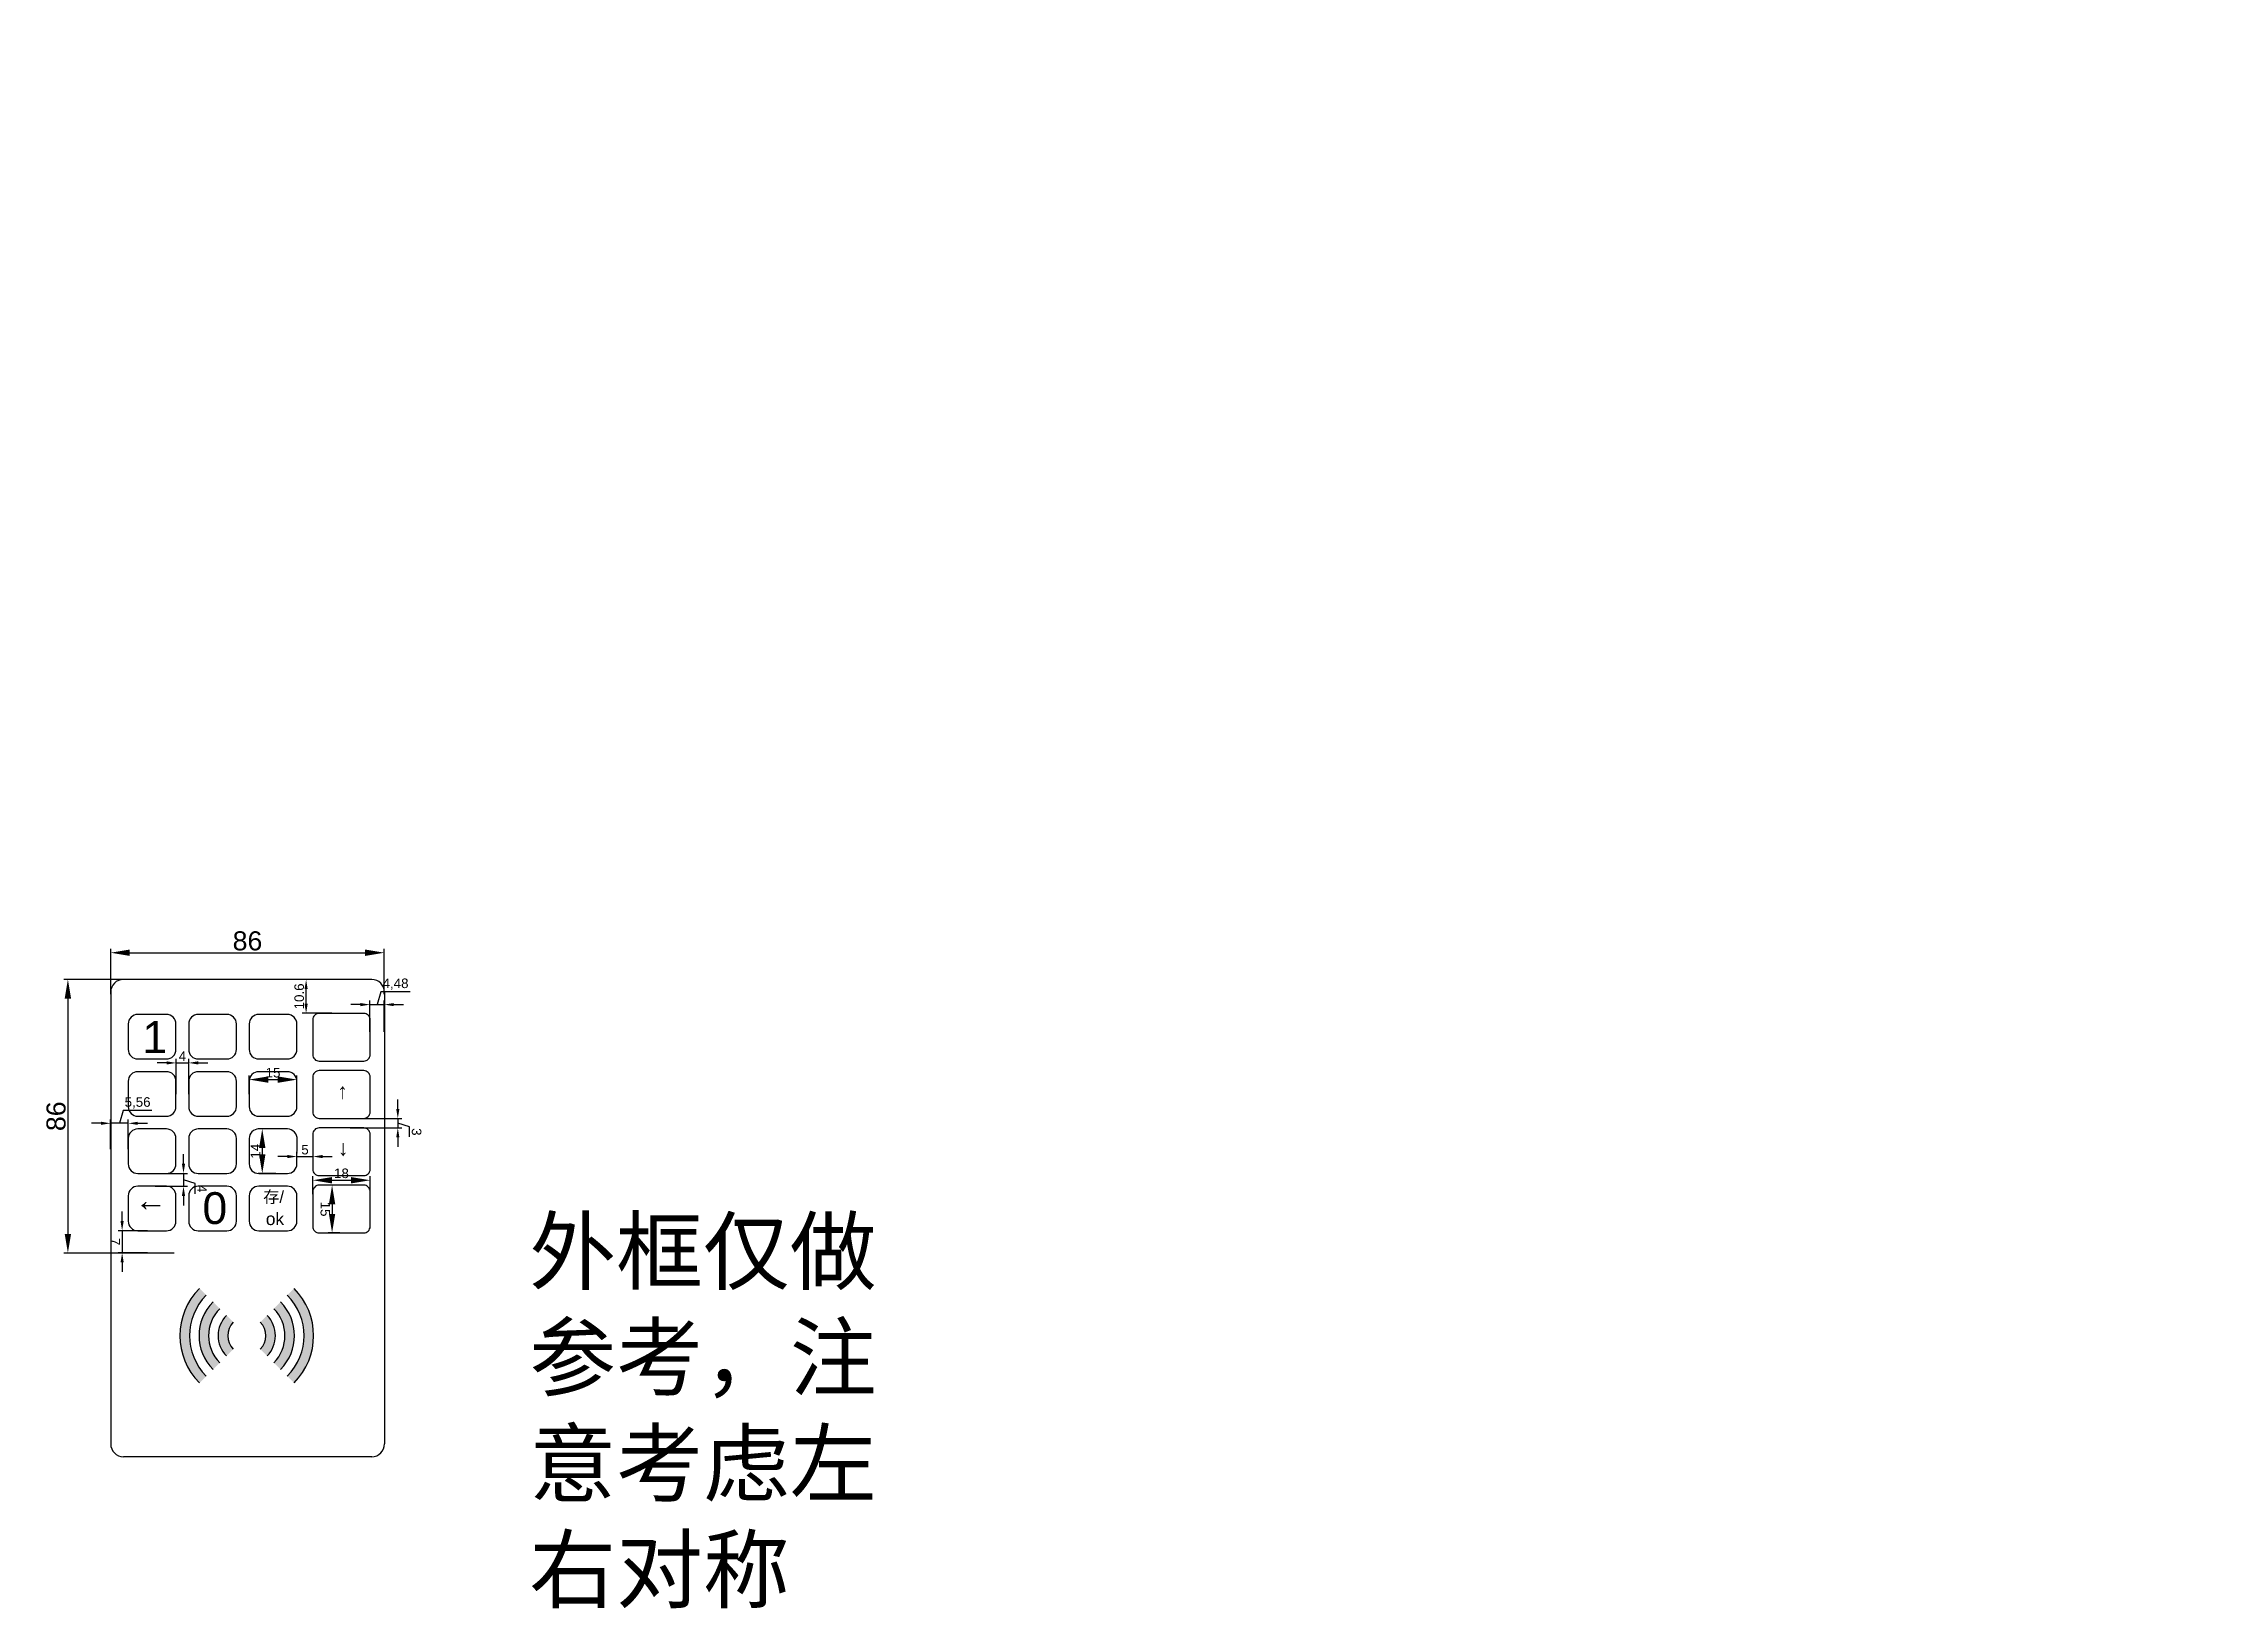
# Model space of a CAD drawing. Header units: millimetres. Extents: x 21101 to 21786, y 22818 to 23310.
import ezdxf

# ---------------------------------------------------------------- set-up
doc = ezdxf.new("R2010")
doc.units = ezdxf.units.MM
doc.styles.get("Standard").update_dxf_attribs({"font": 'arial.ttf'})
doc.dimstyles.new('ISO-25', dxfattribs={"dimtxt": 20, "dimasz": 40, "dimexe": 1.25, "dimexo": 1.25, "dimtad": 2, "dimtxsty": 'Standard', "dimcen": 0, "dimclrd": 1, "dimclre": 3, "dimclrt": 3, "dimadec": 0, "dimazin": 0, "dimtfac": 1, "dimtmove": 1, "dimatfit": 3, "dimfxl": 1, "dimarcsym": 0})

# ---------------------------------------------------------------- blocks, each defined once
blk = doc.blocks.new('*D15')
at = {"color": 3, "lineweight": -2}
for p, q in [((21122.06, 23011), (21122.06, 23025.29)), ((21207.99, 23011), (21207.99, 23025.29))]:
    blk.add_line(p, q, dxfattribs=at)
at = {"color": 1, "lineweight": -2}
blk.add_line((21128.06, 23024.04), (21201.99, 23024.04), dxfattribs=at)
at = {"color": 1}
for points in [[(21128.06, 23025.04), (21128.06, 23023.04), (21122.06, 23024.04)], [(21201.99, 23023.04), (21201.99, 23025.04), (21207.99, 23024.04)]]:
    blk.add_solid(points, dxfattribs=at)
at = {"layer": 'Defpoints', "color": 0}
for p in [(21207.99, 23024.04), (21122.06, 23009.75), (21207.99, 23009.75)]:
    blk.add_point(p, dxfattribs=at)
at = {"color": 3, "insert": (21165.03, 23027.73), "char_height": 6, "attachment_point": 5}
blk.add_mtext('86', dxfattribs=at)
blk = doc.blocks.new('*D16')
at = {"color": 3, "lineweight": -2}
for p, q in [((21142.01, 23015.65), (21107.36, 23015.65)), ((21142.01, 22929.64), (21107.36, 22929.64))]:
    blk.add_line(p, q, dxfattribs=at)
at = {"color": 1, "lineweight": -2}
blk.add_line((21108.61, 23009.65), (21108.61, 22935.64), dxfattribs=at)
at = {"color": 1}
for points in [[(21109.61, 23009.65), (21107.61, 23009.65), (21108.61, 23015.65)], [(21107.61, 22935.64), (21109.61, 22935.64), (21108.61, 22929.64)]]:
    blk.add_solid(points, dxfattribs=at)
at = {"layer": 'Defpoints', "color": 0}
for p in [(21143.26, 23015.65), (21108.61, 22929.64), (21143.26, 22929.64)]:
    blk.add_point(p, dxfattribs=at)
at = {"color": 3, "insert": (21104.92, 22972.64), "char_height": 6, "attachment_point": 5, "rotation": 90}
blk.add_mtext('86', dxfattribs=at)
blk = doc.blocks.new('*D17')
at = {"color": 3, "lineweight": -2}
for p, q in [((21165.56, 22979.54), (21165.56, 22985.41)), ((21180.56, 22979.54), (21180.56, 22985.41))]:
    blk.add_line(p, q, dxfattribs=at)
at = {"color": 1, "lineweight": -2}
blk.add_line((21171.56, 22984.16), (21174.56, 22984.16), dxfattribs=at)
at = {"color": 1}
for points in [[(21171.56, 22985.16), (21171.56, 22983.16), (21165.56, 22984.16)], [(21174.56, 22983.16), (21174.56, 22985.16), (21180.56, 22984.16)]]:
    blk.add_solid(points, dxfattribs=at)
at = {"layer": 'Defpoints', "color": 0}
for p in [(21180.56, 22984.16), (21165.56, 22978.29), (21180.56, 22978.29)]:
    blk.add_point(p, dxfattribs=at)
at = {"color": 3, "insert": (21173.06, 22986.32), "char_height": 3, "attachment_point": 5}
blk.add_mtext('15', dxfattribs=at)
blk = doc.blocks.new('*D18')
at = {"color": 3, "lineweight": -2}
for p, q in [((21173.99, 22968.65), (21168.42, 22968.65)), ((21173.99, 22954.67), (21168.42, 22954.67))]:
    blk.add_line(p, q, dxfattribs=at)
at = {"color": 1, "lineweight": -2}
blk.add_line((21169.67, 22962.65), (21169.67, 22960.67), dxfattribs=at)
at = {"color": 1}
for points in [[(21170.67, 22962.65), (21168.67, 22962.65), (21169.67, 22968.65)], [(21168.67, 22960.67), (21170.67, 22960.67), (21169.67, 22954.67)]]:
    blk.add_solid(points, dxfattribs=at)
at = {"layer": 'Defpoints', "color": 0}
for p in [(21175.24, 22968.65), (21169.67, 22954.67), (21175.24, 22954.67)]:
    blk.add_point(p, dxfattribs=at)
at = {"color": 3, "insert": (21167.54, 22961.66), "char_height": 3, "attachment_point": 5, "rotation": 90}
blk.add_mtext('14', dxfattribs=at)
blk = doc.blocks.new('*D19')
at = {"color": 3, "lineweight": -2}
for p, q in [((21185.55, 22948.12), (21185.55, 22953.78)), ((21203.56, 22948.12), (21203.56, 22953.78))]:
    blk.add_line(p, q, dxfattribs=at)
at = {"color": 1, "lineweight": -2}
blk.add_line((21191.55, 22952.53), (21197.56, 22952.53), dxfattribs=at)
at = {"color": 1}
for points in [[(21191.55, 22953.53), (21191.55, 22951.53), (21185.55, 22952.53)], [(21197.56, 22951.53), (21197.56, 22953.53), (21203.56, 22952.53)]]:
    blk.add_solid(points, dxfattribs=at)
at = {"layer": 'Defpoints', "color": 0}
for p in [(21203.56, 22952.53), (21185.55, 22946.87), (21203.56, 22946.87)]:
    blk.add_point(p, dxfattribs=at)
at = {"color": 3, "insert": (21194.56, 22954.69), "char_height": 3, "attachment_point": 5}
blk.add_mtext('18', dxfattribs=at)
blk = doc.blocks.new('*D20')
at = {"color": 3, "lineweight": -2}
for p, q in [((21194.02, 22950.96), (21190.36, 22950.96)), ((21194.02, 22935.97), (21190.36, 22935.97))]:
    blk.add_line(p, q, dxfattribs=at)
at = {"color": 1, "lineweight": -2}
blk.add_line((21191.61, 22944.96), (21191.61, 22941.97), dxfattribs=at)
at = {"color": 1}
for points in [[(21192.61, 22944.96), (21190.61, 22944.96), (21191.61, 22950.96)], [(21190.61, 22941.97), (21192.61, 22941.97), (21191.61, 22935.97)]]:
    blk.add_solid(points, dxfattribs=at)
at = {"layer": 'Defpoints', "color": 0}
for p in [(21195.27, 22950.96), (21191.61, 22935.97), (21195.27, 22935.97)]:
    blk.add_point(p, dxfattribs=at)
at = {"color": 3, "insert": (21189.46, 22943.47), "char_height": 3, "attachment_point": 5, "rotation": 270.00063}
blk.add_mtext('15', dxfattribs=at)
blk = doc.blocks.new('*D22')
at = {"color": 1, "lineweight": -2}
for p, q in [((21139.63, 22989.41), (21136.63, 22989.41)), ((21142.63, 22989.41), (21146.56, 22989.41)), ((21149.56, 22989.41), (21152.56, 22989.41))]:
    blk.add_line(p, q, dxfattribs=at)
at = {"color": 3, "lineweight": -2}
for p, q in [((21142.63, 22979.54), (21142.63, 22990.66)), ((21146.56, 22979.54), (21146.56, 22990.66))]:
    blk.add_line(p, q, dxfattribs=at)
at = {"color": 1}
for points in [[(21139.63, 22988.91), (21139.63, 22989.91), (21142.63, 22989.41)], [(21149.56, 22989.91), (21149.56, 22988.91), (21146.56, 22989.41)]]:
    blk.add_solid(points, dxfattribs=at)
at = {"layer": 'Defpoints', "color": 0}
for p in [(21146.56, 22989.41), (21142.63, 22978.29), (21146.56, 22978.29)]:
    blk.add_point(p, dxfattribs=at)
at = {"color": 3, "insert": (21144.59, 22991.54), "char_height": 3, "attachment_point": 5}
blk.add_mtext('4', dxfattribs=at)
blk = doc.blocks.new('*D23')
at = {"color": 1, "lineweight": -2}
for p, q in [((21125.99, 22974.41), (21124.79, 22970.42)), ((21135.03, 22974.41), (21125.99, 22974.41)), ((21119.01, 22970.42), (21116.01, 22970.42)), ((21127.57, 22970.42), (21122.01, 22970.42)), ((21130.57, 22970.42), (21133.57, 22970.42))]:
    blk.add_line(p, q, dxfattribs=at)
at = {"color": 3, "lineweight": -2}
for p, q in [((21122.01, 22962.31), (21122.01, 22971.67)), ((21127.57, 22962.31), (21127.57, 22971.67))]:
    blk.add_line(p, q, dxfattribs=at)
at = {"color": 1}
for points in [[(21119.01, 22969.92), (21119.01, 22970.92), (21122.01, 22970.42)], [(21130.57, 22970.92), (21130.57, 22969.92), (21127.57, 22970.42)]]:
    blk.add_solid(points, dxfattribs=at)
at = {"layer": 'Defpoints', "color": 0}
for p in [(21122.01, 22970.42), (21122.01, 22961.06), (21127.57, 22961.06)]:
    blk.add_point(p, dxfattribs=at)
at = {"color": 3, "insert": (21130.51, 22976.84), "char_height": 3, "attachment_point": 5, "rotation": 0.00042}
blk.add_mtext('5,56', dxfattribs=at)
blk = doc.blocks.new('*D24')
at = {"color": 1, "lineweight": -2}
for p, q in [((21144.93, 22957.69), (21144.93, 22960.69)), ((21144.93, 22954.69), (21144.93, 22950.62)), ((21148.62, 22951.55), (21144.93, 22952.66)), ((21148.62, 22948.22), (21148.62, 22951.55)), ((21144.93, 22947.62), (21144.93, 22944.62))]:
    blk.add_line(p, q, dxfattribs=at)
at = {"color": 3, "lineweight": -2}
for p, q in [((21136.01, 22954.69), (21146.18, 22954.69)), ((21136.01, 22950.62), (21146.18, 22950.62))]:
    blk.add_line(p, q, dxfattribs=at)
at = {"color": 1}
for points in [[(21144.43, 22957.69), (21145.43, 22957.69), (21144.93, 22954.69)], [(21145.43, 22947.62), (21144.43, 22947.62), (21144.93, 22950.62)]]:
    blk.add_solid(points, dxfattribs=at)
at = {"layer": 'Defpoints', "color": 0}
for p in [(21134.76, 22954.69), (21134.76, 22950.62), (21144.93, 22950.62)]:
    blk.add_point(p, dxfattribs=at)
at = {"color": 3, "insert": (21150.74, 22949.89), "char_height": 3, "attachment_point": 5, "rotation": 270.00063}
blk.add_mtext('4', dxfattribs=at)
blk = doc.blocks.new('*D25')
at = {"color": 1, "lineweight": -2}
for p, q in [((21177.6, 22959.98), (21174.6, 22959.98)), ((21180.6, 22959.98), (21185.62, 22959.98)), ((21188.62, 22959.98), (21191.62, 22959.98))]:
    blk.add_line(p, q, dxfattribs=at)
at = {"color": 3, "lineweight": -2}
for p, q in [((21180.6, 22961.09), (21180.6, 22961.23)), ((21185.62, 22961.09), (21185.62, 22961.23))]:
    blk.add_line(p, q, dxfattribs=at)
at = {"color": 1}
for points in [[(21177.6, 22959.48), (21177.6, 22960.48), (21180.6, 22959.98)], [(21188.62, 22960.48), (21188.62, 22959.48), (21185.62, 22959.98)]]:
    blk.add_solid(points, dxfattribs=at)
at = {"layer": 'Defpoints', "color": 0}
for p in [(21180.6, 22959.84), (21185.62, 22959.98), (21185.62, 22959.84)]:
    blk.add_point(p, dxfattribs=at)
at = {"color": 3, "insert": (21183.11, 22962.13), "char_height": 3, "attachment_point": 5}
blk.add_mtext('5', dxfattribs=at)
blk = doc.blocks.new('*D26')
at = {"color": 3, "lineweight": -2}
for p, q in [((21197.24, 22971.95), (21213.51, 22971.95)), ((21197.24, 22968.98), (21213.51, 22968.98))]:
    blk.add_line(p, q, dxfattribs=at)
at = {"color": 1, "lineweight": -2}
for p, q in [((21212.26, 22974.95), (21212.26, 22977.95)), ((21212.26, 22971.95), (21212.26, 22968.98)), ((21215.98, 22969.35), (21212.26, 22970.46)), ((21212.26, 22965.98), (21212.26, 22962.98)), ((21215.98, 22966.13), (21215.98, 22969.35))]:
    blk.add_line(p, q, dxfattribs=at)
at = {"color": 1}
for points in [[(21211.76, 22974.95), (21212.76, 22974.95), (21212.26, 22971.95)], [(21212.76, 22965.98), (21211.76, 22965.98), (21212.26, 22968.98)]]:
    blk.add_solid(points, dxfattribs=at)
at = {"layer": 'Defpoints', "color": 0}
for p in [(21195.99, 22971.95), (21195.99, 22968.98), (21212.26, 22968.98)]:
    blk.add_point(p, dxfattribs=at)
at = {"color": 3, "insert": (21218.14, 22967.74), "char_height": 3, "attachment_point": 5, "rotation": 270.00063}
blk.add_mtext('3', dxfattribs=at)
blk = doc.blocks.new('*D27')
at = {"color": 3, "lineweight": -2}
for p, q in [((21191.56, 23015.6), (21182.2, 23015.6)), ((21191.56, 23005.02), (21182.2, 23005.02))]:
    blk.add_line(p, q, dxfattribs=at)
at = {"color": 1, "lineweight": -2}
blk.add_line((21183.45, 23008.02), (21183.45, 23012.6), dxfattribs=at)
at = {"color": 1}
for points in [[(21183.95, 23012.6), (21182.95, 23012.6), (21183.45, 23015.6)], [(21182.95, 23008.02), (21183.95, 23008.02), (21183.45, 23005.02)]]:
    blk.add_solid(points, dxfattribs=at)
at = {"layer": 'Defpoints', "color": 0}
for p in [(21183.45, 23015.6), (21192.81, 23015.6), (21192.81, 23005.02)]:
    blk.add_point(p, dxfattribs=at)
at = {"color": 3, "insert": (21181.29, 23010.31), "char_height": 3, "attachment_point": 5, "rotation": 90.00021}
blk.add_mtext('10.6', dxfattribs=at)
blk = doc.blocks.new('*D28')
at = {"color": 1, "lineweight": -2}
for p, q in [((21200.52, 23007.73), (21197.52, 23007.73)), ((21203.52, 23007.73), (21208, 23007.73)), ((21206.96, 23011.72), (21205.76, 23007.73)), ((21216.13, 23011.72), (21206.96, 23011.72)), ((21211, 23007.73), (21214, 23007.73))]:
    blk.add_line(p, q, dxfattribs=at)
at = {"color": 3, "lineweight": -2}
for p, q in [((21203.52, 22999.21), (21203.52, 23008.98)), ((21208, 22999.21), (21208, 23008.98))]:
    blk.add_line(p, q, dxfattribs=at)
at = {"color": 1}
for points in [[(21200.52, 23007.23), (21200.52, 23008.23), (21203.52, 23007.73)], [(21211, 23008.23), (21211, 23007.23), (21208, 23007.73)]]:
    blk.add_solid(points, dxfattribs=at)
at = {"layer": 'Defpoints', "color": 0}
for p in [(21208, 23007.73), (21203.52, 22997.96), (21208, 22997.96)]:
    blk.add_point(p, dxfattribs=at)
at = {"color": 3, "insert": (21211.54, 23014.15), "char_height": 3, "attachment_point": 5}
blk.add_mtext('4,48', dxfattribs=at)
blk = doc.blocks.new('*D29')
at = {"color": 1, "lineweight": -2}
for p, q in [((21125.65, 22939.67), (21125.65, 22942.67)), ((21125.65, 22936.67), (21125.65, 22929.72)), ((21125.65, 22926.72), (21125.65, 22923.72))]:
    blk.add_line(p, q, dxfattribs=at)
at = {"color": 3, "lineweight": -2}
for p, q in [((21133.64, 22936.67), (21124.4, 22936.67)), ((21133.64, 22929.72), (21124.4, 22929.72))]:
    blk.add_line(p, q, dxfattribs=at)
at = {"color": 1}
for points in [[(21125.15, 22939.67), (21126.15, 22939.67), (21125.65, 22936.67)], [(21126.15, 22926.72), (21125.15, 22926.72), (21125.65, 22929.72)]]:
    blk.add_solid(points, dxfattribs=at)
at = {"layer": 'Defpoints', "color": 0}
for p in [(21134.89, 22936.67), (21125.65, 22929.72), (21134.89, 22929.72)]:
    blk.add_point(p, dxfattribs=at)
at = {"color": 3, "insert": (21123.53, 22933.19), "char_height": 3, "attachment_point": 5, "rotation": 270.00063}
blk.add_mtext('7', dxfattribs=at)

msp = doc.modelspace()

# ---------------------------------------------------------------- hatches: boundary and pattern name
h = msp.add_hatch(color=6)
h.dxf.hatch_style = 1
h.paths.add_polyline_path([(21152.082, 22916.403), (21149.96, 22918.524, 0.4142136), (21149.96, 22888.826), (21152.082, 22890.947, -0.4142136)])
h.paths.add_polyline_path([(21156.324, 22912.161), (21154.203, 22914.282, 0.4142136), (21154.203, 22893.069), (21156.324, 22895.19, -0.4142136)])
h.paths.add_polyline_path([(21160.567, 22907.918), (21158.446, 22910.039, 0.4142136), (21158.446, 22897.311), (21160.567, 22899.433, -0.4142136)])
h.paths.add_polyline_path([(21171.174, 22910.039), (21169.052, 22907.918, -0.4142136), (21169.052, 22899.433), (21171.174, 22897.311, 0.4142136)])
h.paths.add_polyline_path([(21175.416, 22914.282), (21173.295, 22912.161, -0.4142136), (21173.295, 22895.19), (21175.416, 22893.069, 0.4142136)])
h.paths.add_polyline_path([(21179.659, 22918.524), (21177.538, 22916.403, -0.4142136), (21177.538, 22890.947), (21179.659, 22888.826, 0.4142136)])

# ---------------------------------------------------------------- linework, layer by layer
at = {"color": 6}
for p, q in [((21204.06, 23015.647), (21126.06, 23015.647)), ((21122.06, 23011.647), (21122.06, 22869.647)), ((21208.06, 23011.647), (21208.06, 22869.647)), ((21204.06, 22865.647), (21126.06, 22865.647))]:
    msp.add_line(p, q, dxfattribs=at)
for points in [[(21130.56, 22990.647), (21139.56, 22990.647, 0.4142136), (21142.56, 22993.647), (21142.56, 23001.647, 0.4142136), (21139.56, 23004.647), (21130.56, 23004.647, 0.4142136), (21127.56, 23001.647), (21127.56, 22993.647, 0.4142136)], [(21149.56, 22990.647), (21158.56, 22990.647, 0.4142136), (21161.56, 22993.647), (21161.56, 23001.647, 0.4142136), (21158.56, 23004.647), (21149.56, 23004.647, 0.4142136), (21146.56, 23001.647), (21146.56, 22993.647, 0.4142136)], [(21168.56, 22990.647), (21177.56, 22990.647, 0.4142136), (21180.56, 22993.647), (21180.56, 23001.647, 0.4142136), (21177.56, 23004.647), (21168.56, 23004.647, 0.4142136), (21165.56, 23001.647), (21165.56, 22993.647, 0.4142136)], [(21187.561, 22989.98), (21201.561, 22989.98, 0.4142136), (21203.561, 22991.98), (21203.561, 23002.98, 0.4142136), (21201.561, 23004.98), (21187.561, 23004.98, 0.4142136), (21185.561, 23002.98), (21185.561, 22991.98, 0.4142136)], [(21130.56, 22972.647), (21139.56, 22972.647, 0.4142136), (21142.56, 22975.647), (21142.56, 22983.647, 0.4142136), (21139.56, 22986.647), (21130.56, 22986.647, 0.4142136), (21127.56, 22983.647), (21127.56, 22975.647, 0.4142136)], [(21149.56, 22972.647), (21158.56, 22972.647, 0.4142136), (21161.56, 22975.647), (21161.56, 22983.647, 0.4142136), (21158.56, 22986.647), (21149.56, 22986.647, 0.4142136), (21146.56, 22983.647), (21146.56, 22975.647, 0.4142136)], [(21168.56, 22972.647), (21177.56, 22972.647, 0.4142136), (21180.56, 22975.647), (21180.56, 22983.647, 0.4142136), (21177.56, 22986.647), (21168.56, 22986.647, 0.4142136), (21165.56, 22983.647), (21165.56, 22975.647, 0.4142136)], [(21187.561, 22971.98), (21201.561, 22971.98, 0.4142136), (21203.561, 22973.98), (21203.561, 22984.98, 0.4142136), (21201.561, 22986.98), (21187.561, 22986.98, 0.4142136), (21185.561, 22984.98), (21185.561, 22973.98, 0.4142136)], [(21130.56, 22954.647), (21139.56, 22954.647, 0.4142136), (21142.56, 22957.647), (21142.56, 22965.647, 0.4142136), (21139.56, 22968.647), (21130.56, 22968.647, 0.4142136), (21127.56, 22965.647), (21127.56, 22957.647, 0.4142136)], [(21149.56, 22954.647), (21158.56, 22954.647, 0.4142136), (21161.56, 22957.647), (21161.56, 22965.647, 0.4142136), (21158.56, 22968.647), (21149.56, 22968.647, 0.4142136), (21146.56, 22965.647), (21146.56, 22957.647, 0.4142136)], [(21168.56, 22954.647), (21177.56, 22954.647, 0.4142136), (21180.56, 22957.647), (21180.659, 22965.341, 0.4197967), (21177.56, 22968.647), (21168.56, 22968.647, 0.4142136), (21165.56, 22965.647), (21165.56, 22957.647, 0.4142136)], [(21187.561, 22953.98), (21201.561, 22953.98, 0.4142136), (21203.561, 22955.98), (21203.561, 22966.98, 0.4142136), (21201.561, 22968.98), (21187.561, 22968.98, 0.4142136), (21185.561, 22966.98), (21185.561, 22955.98, 0.4142136)], [(21130.56, 22936.647), (21139.56, 22936.647, 0.4142136), (21142.56, 22939.647), (21142.56, 22947.647, 0.4142136), (21139.56, 22950.647), (21130.56, 22950.647, 0.4142136), (21127.56, 22947.647), (21127.56, 22939.647, 0.4142136)], [(21149.56, 22936.647), (21158.56, 22936.647, 0.4142136), (21161.56, 22939.647), (21161.56, 22947.647, 0.4142136), (21158.56, 22950.647), (21149.56, 22950.647, 0.4142136), (21146.56, 22947.647), (21146.56, 22939.647, 0.4142136)], [(21168.56, 22936.647), (21177.56, 22936.647, 0.4142136), (21180.56, 22939.647), (21180.56, 22947.647, 0.4142136), (21177.56, 22950.647), (21168.56, 22950.647, 0.4142136), (21165.56, 22947.647), (21165.56, 22939.647, 0.4142136)], [(21187.561, 22935.98), (21201.561, 22935.98, 0.4142136), (21203.561, 22937.98), (21203.561, 22948.98, 0.4142136), (21201.561, 22950.98), (21187.561, 22950.98, 0.4142136), (21185.561, 22948.98), (21185.561, 22937.98, 0.4142136)]]:
    msp.add_lwpolyline(points, format="xyb", close=True)
for centre, radius, start, end in [((21126.06, 23011.647), 4, 90, 180), ((21204.06, 23011.647), 4, 0, 90), ((21164.81, 22903.675), 21, 135, 225), ((21164.81, 22903.675), 21, 315, 45), ((21164.81, 22903.675), 18, 135, 225), ((21164.81, 22903.675), 15, 135, 225), ((21164.81, 22903.675), 12, 135, 225), ((21164.81, 22903.675), 12, 315, 45), ((21164.81, 22903.675), 15, 315, 45), ((21164.81, 22903.675), 18, 315, 45), ((21164.81, 22903.675), 9, 135, 225), ((21164.81, 22903.675), 6, 135, 225), ((21164.81, 22903.675), 6, 315, 45), ((21164.81, 22903.675), 9, 315, 45), ((21126.06, 22869.647), 4, 180, 270), ((21204.06, 22869.647), 4, 270, 0)]:
    msp.add_arc(centre, radius, start, end, dxfattribs=at)

# ---------------------------------------------------------------- texts
at = {"insert": (21130.388, 22942.136), "char_height": 7.23901, "width": 27.95333, "attachment_point": 1, "rotation": 90}
msp.add_mtext('{\\H0.95833x;\\C1;↑}', dxfattribs=at)
at = {"attachment_point": 1}
for s, insert, char_height, width in [('1', (21132.022, 23002.53), 10, 39.65512), ('{\\H0.95833x;\\C1;↑}', (21193.256, 22982.955), 5, 27.95333), ('{\\H0.95833x;\\C3;↓}', (21193.414, 22965.083), 5, 17.8113), ('存/', (21169.973, 22949.184), 3.7375, 6.90826), ('0', (21150.893, 22948.777), 10, 57.27599), ('{\\fSimSun|b0|i0|c134|p2;外框仅做参考，注意考虑左右对称}', (21253.56, 22940.192), 20, 121.50971), ('ok', (21170.792, 22942.349), 3.9, 4.28514)]:
    msp.add_mtext(s, dxfattribs=dict(at, insert=insert, char_height=char_height, width=width))

# ---------------------------------------------------------------- dimensions: what is measured, and where the dimension line sits
for p1, p2, distance, text, override, picture, middle in [((21122.06, 23009.751), (21207.993, 23009.751), 14.286, '86', {"dimtxt": 6, "dimasz": 6}, '*D15', (21165.026, 23027.726)), ((21192.806, 23005.018), (21192.806, 23015.598), 9.359, '10.6', {"dimtxt": 3, "dimasz": 3}, '*D27', (21181.291, 23010.308)), ((21142.625, 22978.29), (21146.559, 22978.29), 11.122, '4', {"dimtxt": 3, "dimasz": 3}, '*D22', (21144.592, 22991.538)), ((21195.986, 22971.948), (21195.986, 22968.981), 16.276, '3', {"dimtxt": 3, "dimasz": 3}, '*D26', (21218.141, 22968.723)), ((21134.758, 22954.69), (21134.758, 22950.62), 10.173, '4', {"dimtxt": 3, "dimasz": 3}, '*D24', (21150.743, 22950.924)), ((21180.603, 22959.844), (21185.622, 22959.844), 0.136, '5', {"dimtxt": 3, "dimasz": 3}, '*D25', (21183.113, 22962.13)), ((21195.268, 22950.963), (21195.268, 22935.968), -3.656, '15', {"dimtxt": 3, "dimasz": 6}, '*D20', (21189.455, 22943.465)), ((21134.89, 22936.669), (21134.89, 22929.718), -9.24, '7', {"dimtxt": 3, "dimasz": 3}, '*D29', (21123.525, 22933.193))]:
    dim = msp.add_aligned_dim(p1=p1, p2=p2, distance=distance, text=text, dimstyle='ISO-25', override=override)
    dim.commit()
    dim.dimension.update_dxf_attribs({"geometry": picture, "text_midpoint": middle})
dim = msp.add_linear_dim(base=(21108.6093, 22929.6413), p1=(21143.2596, 23015.6457), p2=(21143.2606, 22929.6413), angle=90, dimstyle='ISO-25', override={"dimtxt": 6, "dimasz": 6})
dim.commit()
dim.dimension.update_dxf_attribs({"geometry": '*D16', "text_midpoint": (21104.9208, 22972.6435)})
for p1, p2, distance, override, picture, middle in [((21203.521, 22997.965), (21207.998, 22997.965), 9.766, {"dimtxt": 3, "dimasz": 3}, '*D28', (21207.582, 23014.149)), ((21165.563, 22978.289), (21180.56, 22978.289), 5.871, {"dimtxt": 3, "dimasz": 6}, '*D17', (21173.061, 22986.317)), ((21127.569, 22961.064), (21122.008, 22961.064), -9.359, {"dimtxt": 3, "dimasz": 3}, '*D23', (21126.611, 22976.842))]:
    dim = msp.add_aligned_dim(p1=p1, p2=p2, distance=distance, dimstyle='ISO-25', override=override)
    dim.commit()
    dim.dimension.update_dxf_attribs({"geometry": picture, "text_midpoint": middle})
dim = msp.add_linear_dim(base=(21169.674, 22954.667), p1=(21175.237, 22968.654), p2=(21175.238, 22954.667), angle=90, text='14', dimstyle='ISO-25', override={"dimtxt": 3, "dimasz": 6})
dim.commit()
dim.dimension.update_dxf_attribs({"geometry": '*D18', "text_midpoint": (21167.543, 22961.661)})
dim = msp.add_linear_dim(base=(21203.561, 22952.529), p1=(21185.555, 22946.867), p2=(21203.561, 22946.867), text='18', dimstyle='ISO-25', override={"dimtxt": 3, "dimasz": 6})
dim.commit()
dim.dimension.update_dxf_attribs({"geometry": '*D19', "text_midpoint": (21194.558, 22954.686)})

doc.saveas('drawing.dxf')
